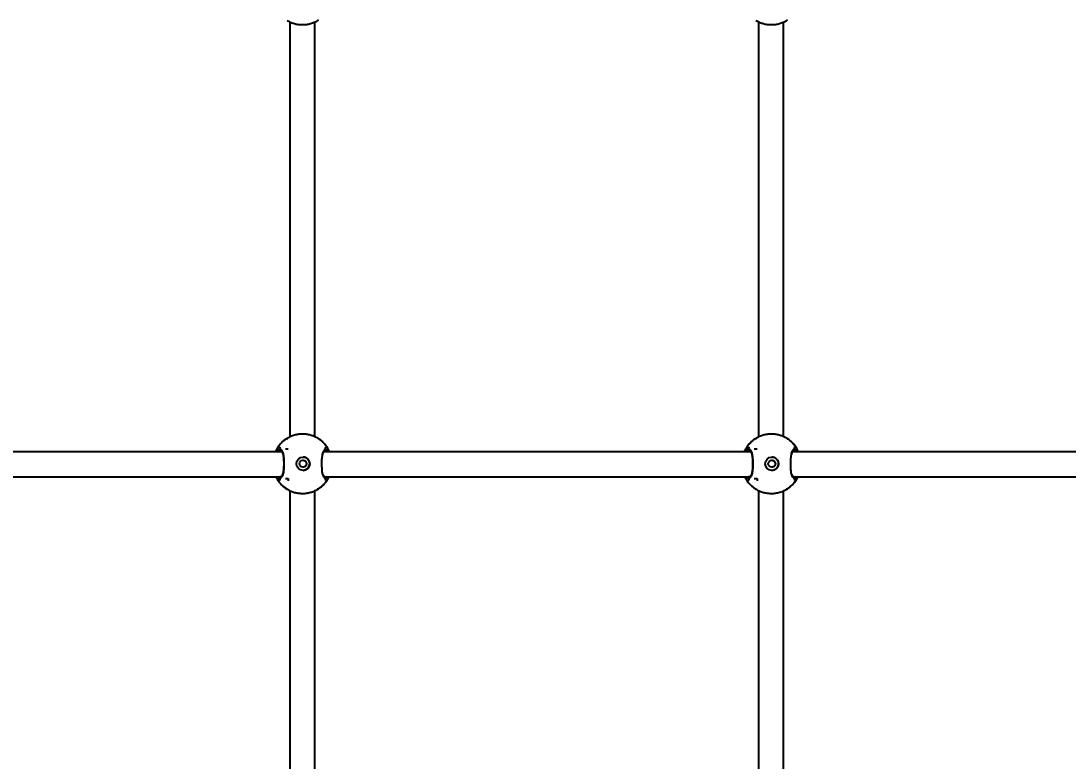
# Model space of a CAD drawing. Header units: millimetres. Extents: x -3365 to 2979, y -3775 to 2808.
# Drawn here: x -451 to 219, y -32 to 442 of the extents above; entities that cross this region are included whole.
import ezdxf

# ---------------------------------------------------------------- set-up
doc = ezdxf.new("R2010")
doc.units = ezdxf.units.MM
for name, color, linetype in [('DIKOM_ОБЪЕКТ', 7, 'Continuous'), ('DIKOM_РАЗМЕР_ЗОНА', 7, 'Continuous'), ('DIKOM_РАЗМЕР_ОБЪЕКТА', 7, 'Continuous')]:
    doc.layers.add(name, color=color, linetype=linetype)
doc.styles.add('style1', font='arial.ttf', dxfattribs={"width": 0.8})
doc.dimstyles.new('1-50', dxfattribs={"dimtxt": 300, "dimasz": 200, "dimexe": 100, "dimexo": 0, "dimgap": 100, "dimtad": 1, "dimdec": 0, "dimtxsty": 'style1', "dimcen": 0, "dimclrd": 7, "dimclre": 7, "dimadec": 1, "dimazin": 2, "dimtfac": 1, "dimtdec": 0, "dimtmove": 0, "dimatfit": 3, "dimfxl": 0, "dimlwd": 25, "dimlwe": 18, "dimarcsym": 0})

# ---------------------------------------------------------------- blocks, each defined once
blk = doc.blocks.new('*D10')
at = {"layer": 'Defpoints', "color": 0, "transparency": 16777216}
for p in [(-921.14, 1308.33), (-1680.72, -1441.67), (325.78, -1441.67)]:
    blk.add_point(p, dxfattribs=at)
at = {"layer": 'DIKOM_РАЗМЕР_ОБЪЕКТА', "color": 7, "lineweight": 18, "transparency": 16777216}
for p, q in [((-921.14, 1308.33), (-1780.72, 1308.33)), ((325.78, -1441.67), (-1780.72, -1441.67))]:
    blk.add_line(p, q, dxfattribs=at)
at = {"layer": 'DIKOM_РАЗМЕР_ОБЪЕКТА', "color": 7, "lineweight": 25, "transparency": 16777216}
blk.add_line((-1680.72, 1108.33), (-1680.72, -1241.67), dxfattribs=at)
at = {"layer": 'DIKOM_РАЗМЕР_ОБЪЕКТА', "color": 7, "transparency": 16777216}
for points in [[(-1714.05, 1108.33), (-1647.38, 1108.33), (-1680.72, 1308.33)], [(-1714.05, -1241.67), (-1647.38, -1241.67), (-1680.72, -1441.67)]]:
    blk.add_solid(points, dxfattribs=at)
at = {"layer": 'DIKOM_РАЗМЕР_ОБЪЕКТА', "color": 0, "transparency": 16777216, "insert": (-1933.89, 16.54), "char_height": 300, "attachment_point": 5, "rotation": 90, "style": 'style1'}
blk.add_mtext('2750', dxfattribs=at)
blk = doc.blocks.new('*D12')
at = {"layer": 'Defpoints', "color": 0, "transparency": 16777216}
for p in [(-2915.08, 2808.33), (772.79, 2808.33), (178.86, -2941.67)]:
    blk.add_point(p, dxfattribs=at)
at = {"layer": 'DIKOM_РАЗМЕР_ЗОНА', "color": 7, "lineweight": 18, "transparency": 16777216}
for p, q in [((772.79, 2808.33), (-3015.08, 2808.33)), ((178.86, -2941.67), (-3015.08, -2941.67))]:
    blk.add_line(p, q, dxfattribs=at)
at = {"layer": 'DIKOM_РАЗМЕР_ЗОНА', "color": 7, "lineweight": 25, "transparency": 16777216}
blk.add_line((-2915.08, -2741.67), (-2915.08, 2608.33), dxfattribs=at)
at = {"layer": 'DIKOM_РАЗМЕР_ЗОНА', "color": 7, "transparency": 16777216}
for points in [[(-2948.41, 2608.33), (-2881.74, 2608.33), (-2915.08, 2808.33)], [(-2948.41, -2741.67), (-2881.74, -2741.67), (-2915.08, -2941.67)]]:
    blk.add_solid(points, dxfattribs=at)
at = {"layer": 'DIKOM_РАЗМЕР_ЗОНА', "color": 0, "transparency": 16777216, "insert": (-3168.25, 58.33), "char_height": 300, "attachment_point": 5, "rotation": 90, "style": 'style1'}
blk.add_mtext('5750', dxfattribs=at)

msp = doc.modelspace()

# ---------------------------------------------------------------- linework, layer by layer
at = {"layer": 'DIKOM_ОБЪЕКТ'}
for p, q in [((-279.15, 441.47), (-279.15, 175.74)), ((-263.15, 175.91), (-263.15, 441.35)), ((20.85, 441.47), (20.85, 175.74)), ((36.85, 175.91), (36.85, 441.35)), ((-281.25, 174.61), (-280.57, 174.69)), ((-260.8, 174.61), (-260.75, 174.61)), ((18.75, 174.61), (19.43, 174.69)), ((39.2, 174.61), (39.25, 174.61)), ((-286.44, 167.62), (-285.52, 167.86)), ((-281.93, 168.11), (-280.08, 168.11)), ((-256.17, 167.86), (-255.31, 167.59)), ((-254.99, 168.8), (-254.92, 168.45)), ((13.56, 167.62), (14.48, 167.86)), ((18.07, 168.11), (19.92, 168.11)), ((43.83, 167.86), (44.69, 167.59)), ((45.01, 168.8), (45.08, 168.45)), ((-284.16, 166.3), (-557.42, 166.3)), ((-285.25, 167.08), (-285.13, 167.08)), ((15.84, 166.3), (-257.42, 166.3)), ((-256.56, 167.08), (-256.48, 167.09)), ((14.75, 167.08), (14.87, 167.08)), ((315.84, 166.3), (42.58, 166.3)), ((43.44, 167.08), (43.52, 167.09)), ((-556.93, 150.3), (-284.7, 150.3)), ((-286.12, 150.44), (-285.32, 150.14)), ((-285.13, 150.13), (-285.31, 150.15)), ((-281.93, 149.11), (-280.08, 149.11)), ((-280.08, 149.11), (-280.08, 147.74)), ((-256.93, 150.3), (15.3, 150.3)), ((-255.22, 149.71), (-256.17, 149.37)), ((-256.11, 150.28), (-255.38, 150.51)), ((-254.92, 148.77), (-254.99, 148.43)), ((13.88, 150.44), (14.68, 150.14)), ((14.87, 150.13), (14.69, 150.15)), ((18.07, 149.11), (19.92, 149.11)), ((19.92, 149.11), (19.92, 147.74)), ((43.07, 150.3), (315.3, 150.3)), ((44.78, 149.71), (43.83, 149.37)), ((43.89, 150.28), (44.62, 150.51)), ((45.08, 148.77), (45.01, 148.43)), ((-285, 145.81), (-284.74, 145.53)), ((-281.25, 142.61), (-280.57, 142.53)), ((-279.15, 141.47), (-279.15, -124.26)), ((-263.15, -124.09), (-263.15, 141.35)), ((-261.57, 142.53), (-260.75, 142.61)), ((15, 145.81), (15.26, 145.53)), ((18.75, 142.61), (19.43, 142.53)), ((20.85, 141.47), (20.85, -124.26)), ((36.85, -124.09), (36.85, 141.35)), ((38.43, 142.53), (39.25, 142.61))]:
    msp.add_line(p, q, dxfattribs=at)
for centre, radius in [((-270.64, 158.61), 4.25), ((-270.68, 158.61), 2.25), ((29.36, 158.61), 4.25), ((29.32, 158.61), 2.25)]:
    msp.add_circle(centre, radius, dxfattribs=at)
for centre, radius, start, end in [((-271, 158.61), 19, 122.65141, 147.35513), ((-271, 158.62), 19, 32.64344, 57.35003), ((29, 158.62), 19, 122.64945, 147.3565), ((29, 158.62), 19, 32.6435, 57.35055), ((-270.9, 158.59), 18.71, 144.3969, 149.42346), ((-270.89, 158.64), 17.29, 144.95795, 147.79471), ((-270.8, 158.64), 17.29, 32.20529, 35.04205), ((-270.96, 158.59), 18.71, 30.57654, 35.6031), ((29.17, 158.55), 18.79, 144.40774, 149.41262), ((29.29, 158.52), 17.51, 144.97581, 147.77684), ((29.25, 158.68), 17.22, 32.19947, 35.04788), ((29.02, 158.58), 18.73, 30.5825, 35.60411), ((-270.64, 158.61), 4.25, 359.99308, 90.0013), ((29.36, 158.61), 4.25, 359.9917, 90.00187), ((-270.64, 158.61), 4.25, 270.00613, 0.0011), ((29.36, 158.61), 4.25, 270.00555, 0.00248), ((-270.94, 158.6), 18.66, 210.56961, 215.61002), ((-271, 158.61), 19, 212.64589, 237.34639), ((-270.91, 158.57), 17.26, 212.19852, 215.03999), ((-271, 158.61), 19, 302.65218, 327.35554), ((-270.78, 158.57), 17.26, 324.96001, 327.80148), ((-270.92, 158.6), 18.66, 324.38998, 329.43039), ((29.12, 158.65), 18.74, 210.58045, 215.59919), ((29, 158.61), 19, 212.64452, 237.34835), ((29.27, 158.69), 17.48, 212.2163, 215.02221), ((29, 158.61), 19, 302.65165, 327.35548), ((29.28, 158.53), 17.19, 324.95401, 327.80748), ((29.06, 158.61), 18.68, 324.38895, 329.42444)]:
    msp.add_arc(centre, radius, start, end, dxfattribs=at)
for points, knots in [([(-280.82, 442.35), (-280.16, 441.98), (-278.83, 441.24), (-276.65, 440.43), (-274.36, 439.86), (-271.97, 439.59), (-269.53, 439.62), (-267.07, 439.97), (-264.64, 440.65), (-262.5, 441.55), (-261.25, 442.33), (-260.73, 442.66)], [0, 0, 0, 0, 0.106718, 0.216263, 0.327613, 0.440747, 0.5557, 0.672566, 0.791518, 0.912849, 1, 1, 1, 1]), ([(19.18, 442.35), (19.84, 441.98), (21.17, 441.24), (23.35, 440.43), (25.64, 439.86), (28.03, 439.59), (30.47, 439.62), (32.93, 439.97), (35.36, 440.65), (37.5, 441.55), (38.75, 442.33), (39.27, 442.66)], [0, 0, 0, 0, 0.106718, 0.216263, 0.327613, 0.440745, 0.555697, 0.672566, 0.791518, 0.912849, 1, 1, 1, 1]), ([(-281.3, 174.55), (-281.43, 174.48), (-282.21, 174.02), (-283.52, 172.95), (-285.16, 171.36), (-286.57, 169.57), (-287.65, 167.88), (-288.15, 166.75), (-288.35, 166.3)], [0, 0, 0, 0, 0.038963, 0.248133, 0.456367, 0.663086, 0.867029, 1, 1, 1, 1]), ([(-261.18, 174.88), (-261.84, 175.24), (-263.17, 175.99), (-265.35, 176.8), (-267.64, 177.36), (-270.03, 177.64), (-272.47, 177.61), (-274.93, 177.26), (-277.36, 176.57), (-279.48, 175.69), (-280.71, 174.92), (-281.21, 174.61)], [0, 0, 0, 0, 0.107116, 0.217065, 0.328829, 0.442383, 0.557762, 0.67506, 0.794455, 0.91623, 1, 1, 1, 1]), ([(-260.73, 174.57), (-260.87, 174.68), (-261.01, 174.79), (-261.17, 174.87), (-261.18, 174.88)], [0, 0, 0, 0, 0.963295, 1, 1, 1, 1]), ([(-254.97, 168.81), (-254.99, 168.84), (-255.35, 169.47), (-256.23, 170.61), (-257.66, 172.2), (-259.16, 173.54), (-260.25, 174.26), (-260.73, 174.57)], [0, 0, 0, 0, 0.012223, 0.264708, 0.524848, 0.791499, 1, 1, 1, 1]), ([(18.7, 174.55), (18.57, 174.48), (17.79, 174.02), (16.48, 172.95), (14.84, 171.36), (13.43, 169.57), (12.35, 167.88), (11.85, 166.75), (11.65, 166.3)], [0, 0, 0, 0, 0.038963, 0.248133, 0.456367, 0.663085, 0.867025, 1, 1, 1, 1]), ([(38.82, 174.88), (38.16, 175.24), (36.83, 175.99), (34.65, 176.8), (32.36, 177.36), (29.97, 177.64), (27.53, 177.61), (25.07, 177.26), (22.64, 176.57), (20.52, 175.69), (19.29, 174.92), (18.79, 174.61)], [0, 0, 0, 0, 0.107113, 0.217065, 0.328827, 0.442379, 0.557758, 0.675059, 0.794454, 0.916232, 1, 1, 1, 1]), ([(39.27, 174.57), (39.13, 174.68), (38.99, 174.79), (38.83, 174.87), (38.82, 174.88)], [0, 0, 0, 0, 0.963198, 1, 1, 1, 1]), ([(45.03, 168.81), (45.01, 168.84), (44.65, 169.47), (43.77, 170.61), (42.34, 172.2), (40.84, 173.54), (39.75, 174.26), (39.27, 174.57)], [0, 0, 0, 0, 0.012223, 0.264707, 0.52484, 0.7915, 1, 1, 1, 1]), ([(-287.93, 166.3), (-287.5, 166.85), (-287.01, 167.49), (-286.51, 167.6), (-286.44, 167.62)], [0, 0, 0, 0, 0.858409, 1, 1, 1, 1]), ([(-286.11, 169.49), (-286.02, 169.33), (-285.83, 169.02), (-285.31, 168.72), (-285.05, 168.57)], [0, 0, 0, 0, 0.49657, 1, 1, 1, 1]), ([(-285.05, 168.57), (-285.31, 168.72), (-285.83, 169.02), (-286.02, 169.33), (-286.11, 169.49)], [0, 0, 0, 0, 0.496485, 1, 1, 1, 1]), ([(-285.24, 167.13), (-285.24, 167.13), (-285.3, 167.14), (-285.41, 167.22), (-285.54, 167.36), (-285.6, 167.53), (-285.6, 167.69), (-285.56, 167.8), (-285.53, 167.85), (-285.52, 167.86)], [0, 0, 0, 0, 0.003708, 0.219057, 0.428695, 0.623639, 0.804737, 0.97941, 1, 1, 1, 1]), ([(-285.56, 167.77), (-285.57, 167.75), (-285.6, 167.69), (-285.6, 167.55), (-285.56, 167.4), (-285.46, 167.26), (-285.32, 167.16), (-285.18, 167.1), (-285.08, 167.1), (-285.05, 167.1)], [0, 0, 0, 0, 0.067874, 0.226463, 0.38336, 0.544278, 0.714825, 0.897689, 1, 1, 1, 1]), ([(-285.52, 167.86), (-285.14, 167.73), (-284.34, 167.45), (-283.51, 165.71), (-283.09, 163.45), (-282.88, 160.88), (-282.83, 158.12), (-282.95, 155.07), (-283.29, 152.43), (-283.93, 150.48), (-284.73, 149.54), (-285.32, 149.41), (-285.52, 149.37)], [0, 0, 0, 0, 0.111434, 0.229361, 0.339015, 0.410111, 0.516712, 0.623258, 0.729396, 0.834803, 0.941415, 1, 1, 1, 1]), ([(-258.15, 164.55), (-258.12, 164.78), (-257.97, 165.83), (-257.44, 167.05), (-256.74, 167.76), (-256.28, 167.84), (-256.17, 167.86)], [0, 0, 0, 0, 0.102771, 0.487512, 0.879931, 1, 1, 1, 1]), ([(-255.75, 169.49), (-255.82, 169.33), (-255.95, 169.02), (-256.42, 168.72), (-256.65, 168.57)], [0, 0, 0, 0, 0.49657, 1, 1, 1, 1]), ([(-255.75, 169.49), (-255.82, 169.33), (-255.95, 169.02), (-256.42, 168.72), (-256.65, 168.57)], [0, 0, 0, 0, 0.49657, 1, 1, 1, 1]), ([(-256.17, 167.86), (-256.15, 167.81), (-256.1, 167.72), (-256.1, 167.55), (-256.14, 167.4), (-256.23, 167.26), (-256.37, 167.16), (-256.52, 167.1), (-256.61, 167.1), (-256.65, 167.1)], [0, 0, 0, 0, 0.145354, 0.290761, 0.434604, 0.58215, 0.738523, 0.906192, 1, 1, 1, 1]), ([(-256.52, 167.12), (-256.5, 167.12), (-256.41, 167.13), (-256.28, 167.22), (-256.16, 167.36), (-256.1, 167.53), (-256.1, 167.69), (-256.14, 167.8), (-256.17, 167.85), (-256.17, 167.86)], [0, 0, 0, 0, 0.067228, 0.268855, 0.465096, 0.64764, 0.8172, 0.980722, 1, 1, 1, 1]), ([(-255.31, 167.59), (-255.22, 167.57), (-254.78, 167.47), (-254.34, 166.82), (-253.99, 166.3)], [0, 0, 0, 0, 0.199297, 1, 1, 1, 1]), ([(-253.65, 166.3), (-253.77, 166.59), (-254.14, 167.46), (-254.64, 168.27), (-254.97, 168.81)], [0, 0, 0, 0, 0.331462, 1, 1, 1, 1]), ([(12.07, 166.3), (12.5, 166.85), (12.99, 167.49), (13.49, 167.6), (13.56, 167.62)], [0, 0, 0, 0, 0.858403, 1, 1, 1, 1]), ([(13.89, 169.49), (13.98, 169.33), (14.17, 169.02), (14.69, 168.72), (14.95, 168.57)], [0, 0, 0, 0, 0.49657, 1, 1, 1, 1]), ([(14.95, 168.57), (14.69, 168.72), (14.17, 169.02), (13.98, 169.33), (13.89, 169.49)], [0, 0, 0, 0, 0.496485, 1, 1, 1, 1]), ([(14.76, 167.13), (14.76, 167.13), (14.7, 167.14), (14.59, 167.22), (14.46, 167.36), (14.4, 167.53), (14.4, 167.69), (14.44, 167.8), (14.47, 167.85), (14.48, 167.86)], [0, 0, 0, 0, 0.003774, 0.219137, 0.428703, 0.623661, 0.80477, 0.979409, 1, 1, 1, 1]), ([(14.44, 167.77), (14.43, 167.75), (14.4, 167.69), (14.4, 167.55), (14.44, 167.4), (14.54, 167.26), (14.68, 167.16), (14.82, 167.1), (14.92, 167.1), (14.95, 167.1)], [0, 0, 0, 0, 0.067873, 0.226458, 0.383338, 0.544289, 0.714882, 0.89769, 1, 1, 1, 1]), ([(14.48, 167.86), (14.86, 167.73), (15.66, 167.45), (16.49, 165.71), (16.91, 163.45), (17.12, 160.88), (17.17, 158.12), (17.05, 155.07), (16.71, 152.43), (16.07, 150.48), (15.27, 149.54), (14.68, 149.41), (14.48, 149.37)], [0, 0, 0, 0, 0.111434, 0.229361, 0.339015, 0.410111, 0.516712, 0.623257, 0.729396, 0.834803, 0.941414, 1, 1, 1, 1]), ([(41.85, 164.55), (41.88, 164.78), (42.03, 165.83), (42.56, 167.05), (43.26, 167.76), (43.72, 167.84), (43.83, 167.86)], [0, 0, 0, 0, 0.102772, 0.487511, 0.879934, 1, 1, 1, 1]), ([(44.25, 169.49), (44.18, 169.33), (44.05, 169.02), (43.58, 168.72), (43.35, 168.57)], [0, 0, 0, 0, 0.496568, 1, 1, 1, 1]), ([(44.25, 169.49), (44.18, 169.33), (44.05, 169.02), (43.58, 168.72), (43.35, 168.57)], [0, 0, 0, 0, 0.496568, 1, 1, 1, 1]), ([(43.83, 167.86), (43.85, 167.81), (43.9, 167.72), (43.9, 167.55), (43.86, 167.4), (43.77, 167.26), (43.63, 167.16), (43.48, 167.1), (43.39, 167.1), (43.35, 167.1)], [0, 0, 0, 0, 0.145345, 0.290742, 0.434576, 0.582082, 0.738489, 0.906198, 1, 1, 1, 1]), ([(43.48, 167.12), (43.5, 167.12), (43.59, 167.13), (43.72, 167.22), (43.84, 167.36), (43.9, 167.53), (43.9, 167.69), (43.86, 167.8), (43.83, 167.85), (43.83, 167.86)], [0, 0, 0, 0, 0.067282, 0.268889, 0.46515, 0.647655, 0.817197, 0.980724, 1, 1, 1, 1]), ([(44.69, 167.59), (44.78, 167.57), (45.22, 167.47), (45.66, 166.82), (46.01, 166.3)], [0, 0, 0, 0, 0.199302, 1, 1, 1, 1]), ([(46.35, 166.3), (46.23, 166.59), (45.86, 167.46), (45.36, 168.27), (45.03, 168.81)], [0, 0, 0, 0, 0.331467, 1, 1, 1, 1]), ([(-285.23, 167.06), (-285.56, 167.06), (-286.09, 167.06), (-286.62, 166.5), (-286.81, 166.3)], [0, 0, 0, 0, 0.633439, 1, 1, 1, 1]), ([(-285.04, 167.06), (-284.98, 167.05), (-284.78, 167.02), (-284.46, 166.76), (-284.06, 166.2), (-283.7, 165.36), (-283.42, 164.25), (-283.21, 162.92), (-283.08, 161.44), (-283.01, 160.13), (-283.01, 159.34), (-283.01, 159.08)], [0, 0, 0, 0, 0.05631, 0.18368, 0.303649, 0.431188, 0.558269, 0.683795, 0.812724, 0.940867, 1, 1, 1, 1]), ([(-270.73, 160.85), (-270.52, 160.84), (-270.06, 160.81), (-269.41, 160.48), (-268.87, 159.96), (-268.54, 159.3), (-268.5, 158.83), (-268.48, 158.61)], [0, 0, 0, 0, 0.181206, 0.388198, 0.601233, 0.818615, 1, 1, 1, 1]), ([(-257.8, 151.4), (-257.91, 151.66), (-258.24, 152.48), (-258.43, 154.45), (-258.57, 157.06), (-258.58, 159.83), (-258.48, 162.61), (-258.24, 163.97), (-258.15, 164.55)], [0, 0, 0, 0, 0.095457, 0.303922, 0.440557, 0.645592, 0.850383, 1, 1, 1, 1]), ([(-258.04, 164.35), (-257.99, 164.58), (-257.88, 165.21), (-257.61, 165.99), (-257.26, 166.65), (-256.88, 167), (-256.67, 167.13), (-256.53, 167.1), (-256.52, 167.1)], [0, 0, 0, 0, 0.124995, 0.336786, 0.549211, 0.760545, 0.983633, 1, 1, 1, 1]), ([(-255.01, 166.3), (-255.17, 166.48), (-255.64, 167.05), (-256.12, 167.05), (-256.44, 167.04)], [0, 0, 0, 0, 0.319418, 1, 1, 1, 1]), ([(14.77, 167.06), (14.44, 167.06), (13.91, 167.06), (13.38, 166.5), (13.19, 166.3)], [0, 0, 0, 0, 0.633445, 1, 1, 1, 1]), ([(14.96, 167.06), (15.02, 167.05), (15.22, 167.02), (15.54, 166.76), (15.94, 166.2), (16.3, 165.36), (16.58, 164.25), (16.79, 162.92), (16.92, 161.44), (16.99, 160.13), (16.99, 159.34), (16.99, 159.08)], [0, 0, 0, 0, 0.05631, 0.18368, 0.303648, 0.431189, 0.558269, 0.683795, 0.812724, 0.940867, 1, 1, 1, 1]), ([(29.27, 160.85), (29.48, 160.84), (29.94, 160.81), (30.59, 160.48), (31.13, 159.96), (31.46, 159.3), (31.5, 158.83), (31.52, 158.61)], [0, 0, 0, 0, 0.181237, 0.388197, 0.601242, 0.818615, 1, 1, 1, 1]), ([(42.2, 151.4), (42.09, 151.66), (41.76, 152.48), (41.57, 154.45), (41.43, 157.06), (41.42, 159.83), (41.52, 162.61), (41.76, 163.97), (41.85, 164.55)], [0, 0, 0, 0, 0.095457, 0.303922, 0.440557, 0.645592, 0.850384, 1, 1, 1, 1]), ([(41.96, 164.35), (42.01, 164.58), (42.12, 165.21), (42.39, 165.99), (42.74, 166.65), (43.12, 167), (43.33, 167.13), (43.47, 167.1), (43.48, 167.1)], [0, 0, 0, 0, 0.124995, 0.336788, 0.549211, 0.760545, 0.983633, 1, 1, 1, 1]), ([(44.99, 166.3), (44.83, 166.48), (44.36, 167.05), (43.88, 167.05), (43.56, 167.04)], [0, 0, 0, 0, 0.319412, 1, 1, 1, 1]), ([(-283.01, 159.08), (-283, 158.79), (-282.99, 157.94), (-283.04, 156.55), (-283.14, 154.99), (-283.31, 153.57), (-283.56, 152.35), (-283.88, 151.38), (-284.27, 150.68), (-284.69, 150.27), (-284.96, 150.11), (-285.13, 150.13), (-285.15, 150.13)], [0, 0, 0, 0, 0.063285, 0.180356, 0.296842, 0.412176, 0.527055, 0.639978, 0.752367, 0.864576, 0.982618, 1, 1, 1, 1]), ([(-268.48, 158.61), (-268.5, 158.36), (-268.55, 157.87), (-268.92, 157.2), (-269.48, 156.69), (-270.12, 156.39), (-270.56, 156.39), (-270.73, 156.39)], [0, 0, 0, 0, 0.209726, 0.419286, 0.633155, 0.850574, 1, 1, 1, 1]), ([(16.99, 159.08), (17, 158.79), (17.01, 157.94), (16.97, 156.55), (16.86, 154.99), (16.69, 153.57), (16.44, 152.35), (16.12, 151.38), (15.73, 150.68), (15.31, 150.27), (15.04, 150.11), (14.87, 150.13), (14.85, 150.13)], [0, 0, 0, 0, 0.063285, 0.180356, 0.296842, 0.412176, 0.527056, 0.639977, 0.752367, 0.864577, 0.982618, 1, 1, 1, 1]), ([(31.52, 158.61), (31.5, 158.36), (31.45, 157.87), (31.08, 157.2), (30.52, 156.69), (29.88, 156.39), (29.44, 156.39), (29.27, 156.39)], [0, 0, 0, 0, 0.209727, 0.419287, 0.633156, 0.85059, 1, 1, 1, 1]), ([(-288.07, 150.3), (-288.04, 150.22), (-287.74, 149.53), (-286.98, 148.3), (-286.1, 147), (-285.49, 146.35), (-285.35, 146.2)], [0, 0, 0, 0, 0.051904, 0.456625, 0.876792, 1, 1, 1, 1]), ([(-286.64, 149.76), (-286.76, 149.79), (-286.99, 149.83), (-287.21, 150.15), (-287.32, 150.3)], [0, 0, 0, 0, 0.526143, 1, 1, 1, 1]), ([(-285.52, 149.37), (-285.57, 149.36), (-285.92, 149.34), (-286.3, 149.56), (-286.64, 149.76)], [0, 0, 0, 0, 0.120946, 1, 1, 1, 1]), ([(-285.05, 148.65), (-285.31, 148.5), (-285.83, 148.2), (-286.02, 147.89), (-286.11, 147.74)], [0, 0, 0, 0, 0.496486, 1, 1, 1, 1]), ([(-286.11, 147.74), (-286.02, 147.89), (-285.83, 148.2), (-285.31, 148.5), (-285.05, 148.65)], [0, 0, 0, 0, 0.496571, 1, 1, 1, 1]), ([(-285.52, 149.37), (-285.55, 149.41), (-285.59, 149.51), (-285.6, 149.67), (-285.56, 149.83), (-285.46, 149.96), (-285.32, 150.07), (-285.18, 150.12), (-285.08, 150.13), (-285.05, 150.13)], [0, 0, 0, 0, 0.145255, 0.290775, 0.434635, 0.582182, 0.738557, 0.906191, 1, 1, 1, 1]), ([(-285.19, 150.1), (-285.2, 150.1), (-285.29, 150.09), (-285.41, 150.01), (-285.54, 149.87), (-285.6, 149.7), (-285.6, 149.53), (-285.56, 149.42), (-285.53, 149.37), (-285.52, 149.37)], [0, 0, 0, 0, 0.057059, 0.26094, 0.459261, 0.643769, 0.815298, 0.98062, 1, 1, 1, 1]), ([(-256.17, 149.37), (-256.23, 149.37), (-256.69, 149.44), (-257.34, 149.86), (-257.68, 151), (-257.8, 151.4)], [0, 0, 0, 0, 0.078537, 0.679045, 1, 1, 1, 1]), ([(-256.68, 150.18), (-256.74, 150.19), (-256.91, 150.23), (-257.22, 150.54), (-257.53, 151.03), (-257.68, 151.5), (-257.74, 151.68)], [0, 0, 0, 0, 0.180993, 0.503843, 0.809032, 1, 1, 1, 1]), ([(-257.63, 145.16), (-257.37, 145.41), (-256.57, 146.18), (-255.68, 147.28), (-255.14, 148.18), (-254.99, 148.43)], [0, 0, 0, 0, 0.252593, 0.792672, 1, 1, 1, 1]), ([(-256.65, 150.13), (-256.63, 150.12), (-256.57, 150.11), (-256.5, 150.15), (-256.45, 150.17)], [0, 0, 0, 0, 0.218328, 1, 1, 1, 1]), ([(-256.65, 150.13), (-256.58, 150.12), (-256.45, 150.11), (-256.28, 150.01), (-256.16, 149.87), (-256.1, 149.7), (-256.1, 149.53), (-256.14, 149.42), (-256.17, 149.37), (-256.17, 149.37)], [0, 0, 0, 0, 0.177663, 0.355475, 0.528402, 0.689337, 0.838934, 0.983098, 1, 1, 1, 1]), ([(-256.17, 149.37), (-256.15, 149.41), (-256.1, 149.51), (-256.1, 149.67), (-256.14, 149.83), (-256.23, 149.96), (-256.37, 150.07), (-256.52, 150.12), (-256.61, 150.13), (-256.65, 150.13)], [0, 0, 0, 0, 0.145257, 0.290777, 0.434624, 0.582174, 0.738552, 0.906189, 1, 1, 1, 1]), ([(-256.65, 148.65), (-256.42, 148.5), (-255.95, 148.2), (-255.82, 147.89), (-255.75, 147.74)], [0, 0, 0, 0, 0.496486, 1, 1, 1, 1]), ([(-256.65, 148.65), (-256.42, 148.5), (-255.95, 148.2), (-255.82, 147.89), (-255.75, 147.74)], [0, 0, 0, 0, 0.496486, 1, 1, 1, 1]), ([(-254.51, 150.3), (-254.64, 150.11), (-254.88, 149.77), (-255.11, 149.73), (-255.22, 149.71)], [0, 0, 0, 0, 0.574339, 1, 1, 1, 1]), ([(-254.99, 148.43), (-254.74, 148.81), (-254.34, 149.41), (-254.05, 150.06), (-253.95, 150.3)], [0, 0, 0, 0, 0.639494, 1, 1, 1, 1]), ([(11.93, 150.3), (11.96, 150.22), (12.26, 149.53), (13.02, 148.3), (13.9, 147), (14.51, 146.35), (14.65, 146.2)], [0, 0, 0, 0, 0.051899, 0.456626, 0.876792, 1, 1, 1, 1]), ([(13.36, 149.76), (13.24, 149.79), (13.01, 149.83), (12.79, 150.15), (12.68, 150.3)], [0, 0, 0, 0, 0.526149, 1, 1, 1, 1]), ([(14.48, 149.37), (14.43, 149.36), (14.08, 149.34), (13.7, 149.56), (13.36, 149.76)], [0, 0, 0, 0, 0.12094, 1, 1, 1, 1]), ([(14.95, 148.65), (14.69, 148.5), (14.17, 148.2), (13.98, 147.89), (13.89, 147.74)], [0, 0, 0, 0, 0.496486, 1, 1, 1, 1]), ([(13.89, 147.74), (13.98, 147.89), (14.17, 148.2), (14.69, 148.5), (14.95, 148.65)], [0, 0, 0, 0, 0.496571, 1, 1, 1, 1]), ([(14.48, 149.37), (14.45, 149.41), (14.41, 149.51), (14.4, 149.67), (14.44, 149.83), (14.54, 149.96), (14.68, 150.07), (14.82, 150.12), (14.92, 150.13), (14.95, 150.13)], [0, 0, 0, 0, 0.145254, 0.290771, 0.434615, 0.582192, 0.73861, 0.906191, 1, 1, 1, 1]), ([(14.81, 150.1), (14.8, 150.1), (14.71, 150.09), (14.59, 150.01), (14.46, 149.87), (14.4, 149.7), (14.4, 149.53), (14.44, 149.42), (14.47, 149.37), (14.48, 149.37)], [0, 0, 0, 0, 0.057066, 0.260973, 0.459237, 0.643768, 0.815318, 0.980617, 1, 1, 1, 1]), ([(43.83, 149.37), (43.77, 149.37), (43.31, 149.44), (42.66, 149.86), (42.32, 151), (42.2, 151.4)], [0, 0, 0, 0, 0.078537, 0.679045, 1, 1, 1, 1]), ([(43.32, 150.18), (43.26, 150.19), (43.09, 150.23), (42.78, 150.54), (42.47, 151.03), (42.32, 151.5), (42.26, 151.68)], [0, 0, 0, 0, 0.180993, 0.503839, 0.80903, 1, 1, 1, 1]), ([(42.37, 145.16), (42.63, 145.41), (43.43, 146.18), (44.32, 147.28), (44.86, 148.18), (45.01, 148.43)], [0, 0, 0, 0, 0.2526, 0.792667, 1, 1, 1, 1]), ([(43.35, 150.13), (43.37, 150.12), (43.43, 150.11), (43.5, 150.15), (43.55, 150.17)], [0, 0, 0, 0, 0.218319, 1, 1, 1, 1]), ([(43.35, 150.13), (43.42, 150.12), (43.55, 150.11), (43.72, 150.01), (43.84, 149.87), (43.9, 149.7), (43.9, 149.53), (43.86, 149.42), (43.83, 149.37), (43.83, 149.37)], [0, 0, 0, 0, 0.177701, 0.355498, 0.528444, 0.689346, 0.838929, 0.983099, 1, 1, 1, 1]), ([(43.83, 149.37), (43.85, 149.41), (43.9, 149.51), (43.9, 149.67), (43.86, 149.83), (43.77, 149.96), (43.63, 150.07), (43.48, 150.12), (43.39, 150.13), (43.35, 150.13)], [0, 0, 0, 0, 0.145248, 0.290759, 0.434597, 0.582106, 0.738517, 0.906195, 1, 1, 1, 1]), ([(43.35, 148.65), (43.58, 148.5), (44.05, 148.2), (44.18, 147.89), (44.25, 147.74)], [0, 0, 0, 0, 0.496485, 1, 1, 1, 1]), ([(43.35, 148.65), (43.58, 148.5), (44.05, 148.2), (44.18, 147.89), (44.25, 147.74)], [0, 0, 0, 0, 0.496485, 1, 1, 1, 1]), ([(45.49, 150.3), (45.36, 150.11), (45.12, 149.77), (44.89, 149.73), (44.78, 149.71)], [0, 0, 0, 0, 0.574345, 1, 1, 1, 1]), ([(45.01, 148.43), (45.26, 148.81), (45.66, 149.41), (45.95, 150.06), (46.05, 150.3)], [0, 0, 0, 0, 0.639489, 1, 1, 1, 1]), ([(-284.74, 145.53), (-284.61, 145.37), (-283.98, 144.67), (-282.81, 143.67), (-281.71, 142.94), (-281.21, 142.61)], [0, 0, 0, 0, 0.134296, 0.61092, 1, 1, 1, 1]), ([(-280.82, 142.35), (-280.16, 141.98), (-278.83, 141.24), (-276.65, 140.43), (-274.36, 139.86), (-271.97, 139.59), (-269.53, 139.62), (-267.07, 139.97), (-264.64, 140.65), (-262.5, 141.55), (-261.25, 142.33), (-260.73, 142.66)], [0, 0, 0, 0, 0.106715, 0.216263, 0.327613, 0.440748, 0.555701, 0.672567, 0.79152, 0.912849, 1, 1, 1, 1]), ([(-260.73, 142.66), (-260.59, 142.73), (-259.8, 143.2), (-258.74, 144.03), (-257.92, 144.87), (-257.63, 145.16)], [0, 0, 0, 0, 0.116105, 0.692542, 1, 1, 1, 1]), ([(15.26, 145.53), (15.39, 145.37), (16.02, 144.67), (17.19, 143.67), (18.29, 142.94), (18.79, 142.61)], [0, 0, 0, 0, 0.134295, 0.610924, 1, 1, 1, 1]), ([(19.18, 142.35), (19.84, 141.98), (21.17, 141.24), (23.35, 140.43), (25.64, 139.86), (28.03, 139.59), (30.47, 139.62), (32.93, 139.97), (35.36, 140.65), (37.5, 141.55), (38.75, 142.33), (39.27, 142.66)], [0, 0, 0, 0, 0.106715, 0.216263, 0.327613, 0.440745, 0.555698, 0.672567, 0.79152, 0.912849, 1, 1, 1, 1]), ([(39.27, 142.66), (39.41, 142.73), (40.2, 143.2), (41.26, 144.03), (42.08, 144.87), (42.37, 145.16)], [0, 0, 0, 0, 0.116106, 0.69255, 1, 1, 1, 1])]:
    msp.add_open_spline(points, degree=3, knots=knots, dxfattribs=at)

# ---------------------------------------------------------------- dimensions: what is measured, and where the dimension line sits
at = {"layer": 'DIKOM_РАЗМЕР_ЗОНА'}
dim = msp.add_linear_dim(base=(-2915.08, 2808.33), p1=(178.86, -2941.67), p2=(772.79, 2808.33), angle=90, dimstyle='1-50', dxfattribs=at)
dim.commit()
dim.dimension.update_dxf_attribs({"geometry": '*D12', "text_midpoint": (-2915.08, 58.33), "dimtype": 160})
at = {"layer": 'DIKOM_РАЗМЕР_ОБЪЕКТА'}
dim = msp.add_linear_dim(base=(-1680.72, -1441.67), p1=(-921.14, 1308.33), p2=(325.78, -1441.67), angle=90, dimstyle='1-50', dxfattribs=at)
dim.commit()
dim.dimension.update_dxf_attribs({"geometry": '*D10', "text_midpoint": (-1680.72, 16.54), "dimtype": 160})

doc.saveas('drawing.dxf')
